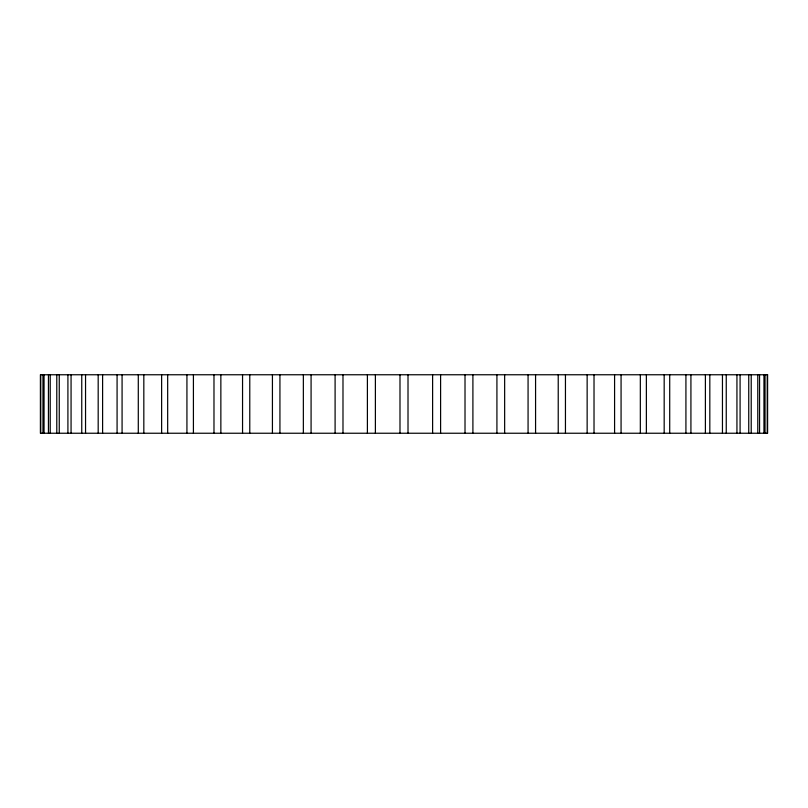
<?xml version="1.0" encoding="UTF-8"?>
<svg xmlns="http://www.w3.org/2000/svg" width="808" height="808" viewBox="0 0 808 808"><rect width="100%" height="100%" fill="white"/><g stroke="black" fill="none" stroke-linecap="round" stroke-linejoin="round"><path stroke-width="1.21" d="M767.236 374.761L767.236 433.239M765.035 374.761L765.035 433.239M763.954 374.761L763.954 433.239M759.56 374.761L759.56 433.239M757.773 374.761L757.773 433.239M751.218 374.761L751.218 433.239M748.743 374.761L748.743 433.239M740.088 374.761L740.088 433.239M736.936 374.761L736.936 433.239M726.251 374.761L726.251 433.239M722.453 374.761L722.453 433.239M709.818 374.761L709.818 433.239M705.394 374.761L705.394 433.239M690.921 374.761L690.921 433.239M685.921 374.761L685.921 433.239M669.711 374.761L669.711 433.239M664.176 374.761L664.176 433.239M646.37 374.761L646.37 433.239M640.33 374.761L640.33 433.239M621.069 374.761L621.069 433.239M614.585 374.761L614.585 433.239M594.021 374.761L594.021 433.239M587.143 374.761L587.143 433.239M565.449 374.761L565.449 433.239M558.227 374.761L558.227 433.239M535.573 374.761L535.573 433.239M528.068 374.761L528.068 433.239M504.647 374.761L504.647 433.239M496.92 374.761L496.92 433.239M472.902 374.761L472.902 433.239M465.014 374.761L465.014 433.239M440.602 374.761L440.602 433.239M432.613 374.761L432.613 433.239M408.01 374.761L408.01 433.239M399.99 374.761L399.99 433.239M375.387 374.761L375.387 433.239M367.398 374.761L367.398 433.239M342.986 374.761L342.986 433.239M335.098 374.761L335.098 433.239M311.08 374.761L311.08 433.239M303.354 374.761L303.354 433.239M279.932 374.761L279.932 433.239M272.427 374.761L272.427 433.239M249.773 374.761L249.773 433.239M242.552 374.761L242.552 433.239M220.857 374.761L220.857 433.239M213.979 374.761L213.979 433.239M193.415 374.761L193.415 433.239M186.931 374.761L186.931 433.239M167.67 374.761L167.67 433.239M161.63 374.761L161.63 433.239M143.824 374.761L143.824 433.239M138.289 374.761L138.289 433.239M122.079 374.761L122.079 433.239M117.079 374.761L117.079 433.239M102.606 374.761L102.606 433.239M98.182 374.761L98.182 433.239M85.547 374.761L85.547 433.239M81.749 374.761L81.749 433.239M71.064 374.761L71.064 433.239M67.912 374.761L67.912 433.239M59.257 374.761L59.257 433.239M56.782 374.761L56.782 433.239M50.227 374.761L50.227 433.239M48.44 374.761L48.44 433.239M44.046 374.761L44.046 433.239M42.965 374.761L42.965 433.239M40.764 374.761L40.764 433.239M767.6 374.761L40.4 374.761L40.4 433.239L767.6 433.239L767.6 374.761"/></g></svg>
